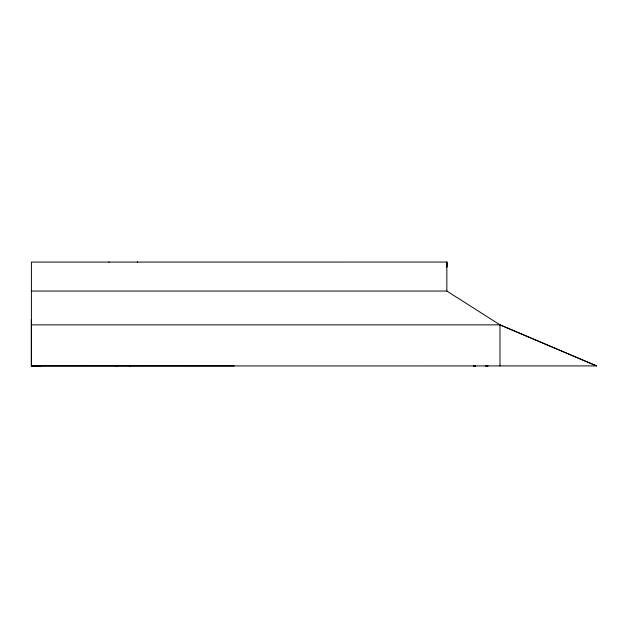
<?xml version="1.0" encoding="UTF-8"?>
<svg xmlns="http://www.w3.org/2000/svg" width="628" height="628" viewBox="0 0 628 628"><rect width="100%" height="100%" fill="white"/><g stroke="black" fill="none" stroke-linecap="round" stroke-linejoin="round"><path stroke-width="0.94" d="M446.846 267.096L446.846 262.057L31.4 262.072L31.4 365.959L596.6 365.92L499.982 324.857L446.846 291.047L31.4 291.047M446.846 266.892L446.846 262.072L446.846 291.047M41.063 365.81L31.4 365.92L234.291 365.936M130.184 365.881L129.462 365.881M108.691 262.057L109.186 262.057M137.187 262.057L137.681 262.057M31.4 324.857L499.982 324.857L596.6 365.92M499.982 324.857L499.982 365.943M31.4 319.927L31.4 365.92L31.4 319.927M116.188 365.881L116.91 365.881L116.188 365.881M473.661 365.936L475.537 365.936L473.661 365.936M487.909 365.936L485.782 365.936L487.909 365.936"/></g></svg>
